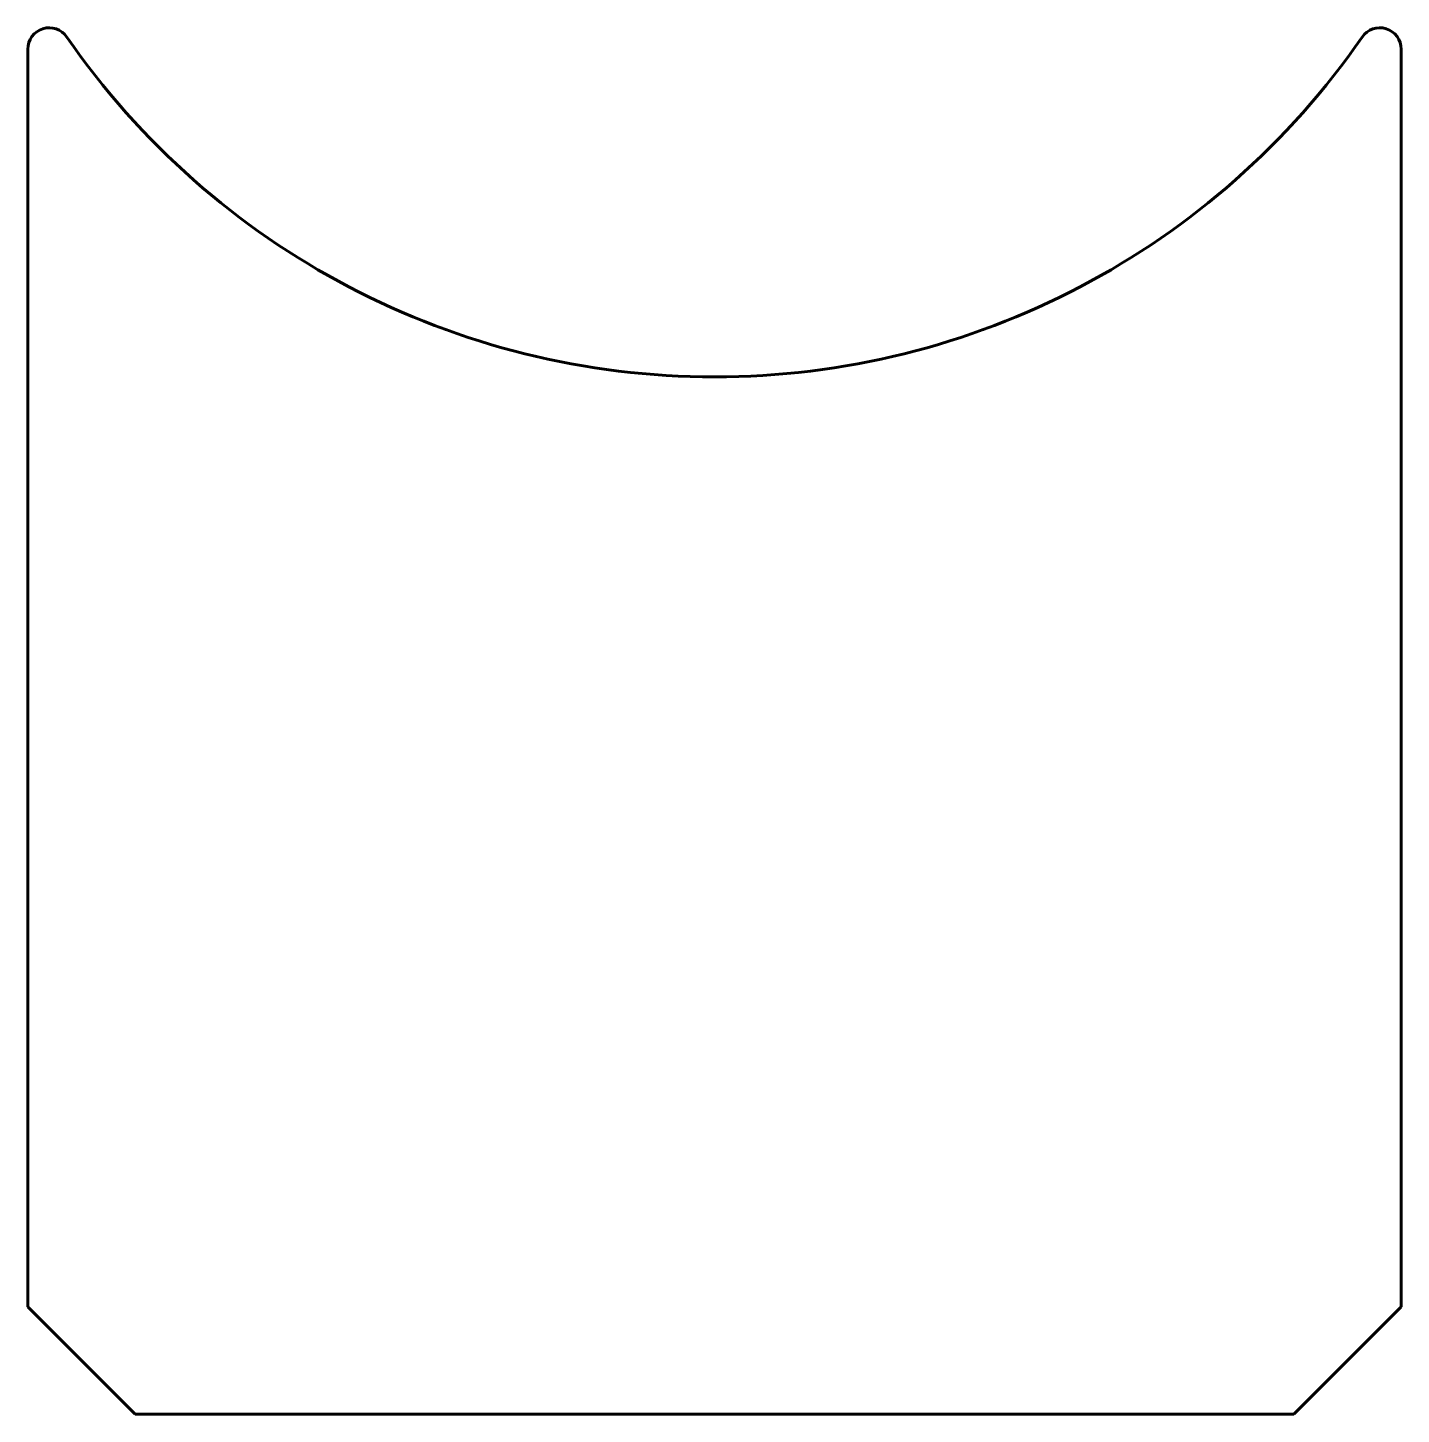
# Model space of a CAD drawing. Header units: millimetres. Extents: x -96 to 96, y -95 to 99.
import ezdxf

# ---------------------------------------------------------------- set-up
doc = ezdxf.new("R2010")
doc.units = ezdxf.units.MM
doc.linetypes.add('K5LT32768', pattern=[0])

msp = doc.modelspace()

# ---------------------------------------------------------------- linework, layer by layer
at = {"color": 5, "linetype": 'K5LT32768', "lineweight": 60}
for p, q in [((-96, 95.81), (-96, -80)), ((96, -80), (96, 95.81)), ((-95.83, 56), (-96, 56)), ((96, 56), (95.83, 56)), ((-81, -95), (-96, -80)), ((81, -95), (96, -80)), ((-81, -95), (81, -95))]:
    msp.add_line(p, q, dxfattribs=at)
for centre, radius, start, end in [((-93, 95.81), 3, 34.6129, 180), ((0, 160), 110, 214.6129, 325.3871), ((93, 95.81), 3, 0, 145.3871)]:
    msp.add_arc(centre, radius, start, end, dxfattribs=at)

doc.saveas('drawing.dxf')
